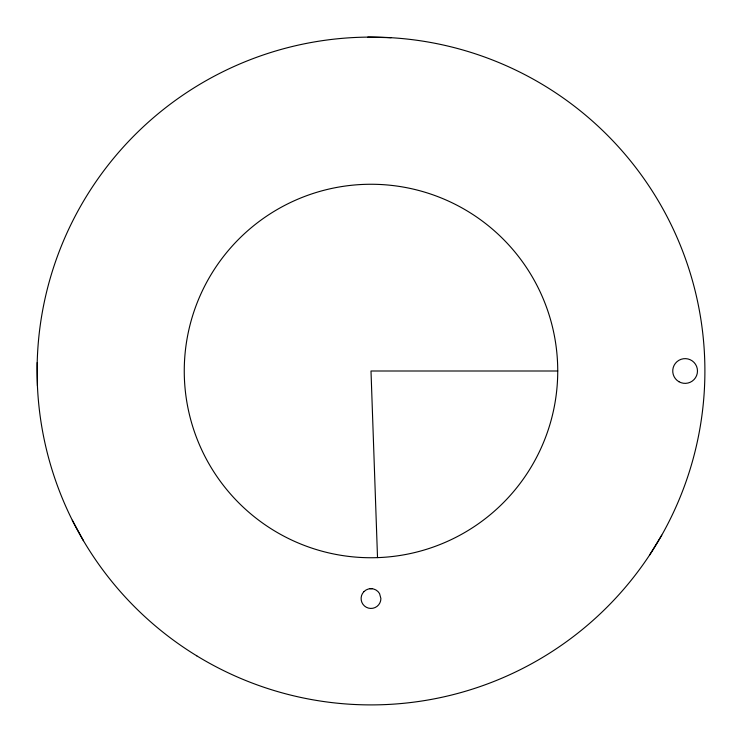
<?xml version="1.0" encoding="UTF-8"?>
<svg xmlns="http://www.w3.org/2000/svg" width="742" height="742" viewBox="0 0 742 742"><rect width="100%" height="100%" fill="white"/><g stroke="black" fill="none" stroke-linecap="round" stroke-linejoin="round"><path stroke-width="1.11" d="M649.584 555.072L661.743 535.186M557.734 371A186.734 186.734 0 0 0 277.629 209.281A186.734 186.734 0 0 0 277.629 532.719A186.734 186.734 0 0 0 557.734 371L371 371L377.52 557.622M367.819 37.119L391.117 37.703M72.299 520.225L83.438 540.695M37.211 362.523L37.434 385.831M372.085 588.647A217.656 217.656 0 0 1 369.915 588.647M364.007 591.55L362.43 593.6A9.896 9.896 0 0 0 368.44 608.106A9.896 9.896 0 0 0 380.896 598.544L379.57 593.6L377.993 591.55A9.896 9.896 0 0 0 364.007 591.55M196.76 655.835A333.9 333.9 0 0 0 704.789 379.477A333.9 333.9 0 0 0 211.442 77.687A333.9 333.9 0 0 0 196.76 655.835M678.93 381.713A12.364 12.364 0 0 0 697.48 371A12.364 12.364 0 0 0 678.93 360.287A12.364 12.364 0 0 0 678.93 381.713"/></g></svg>
